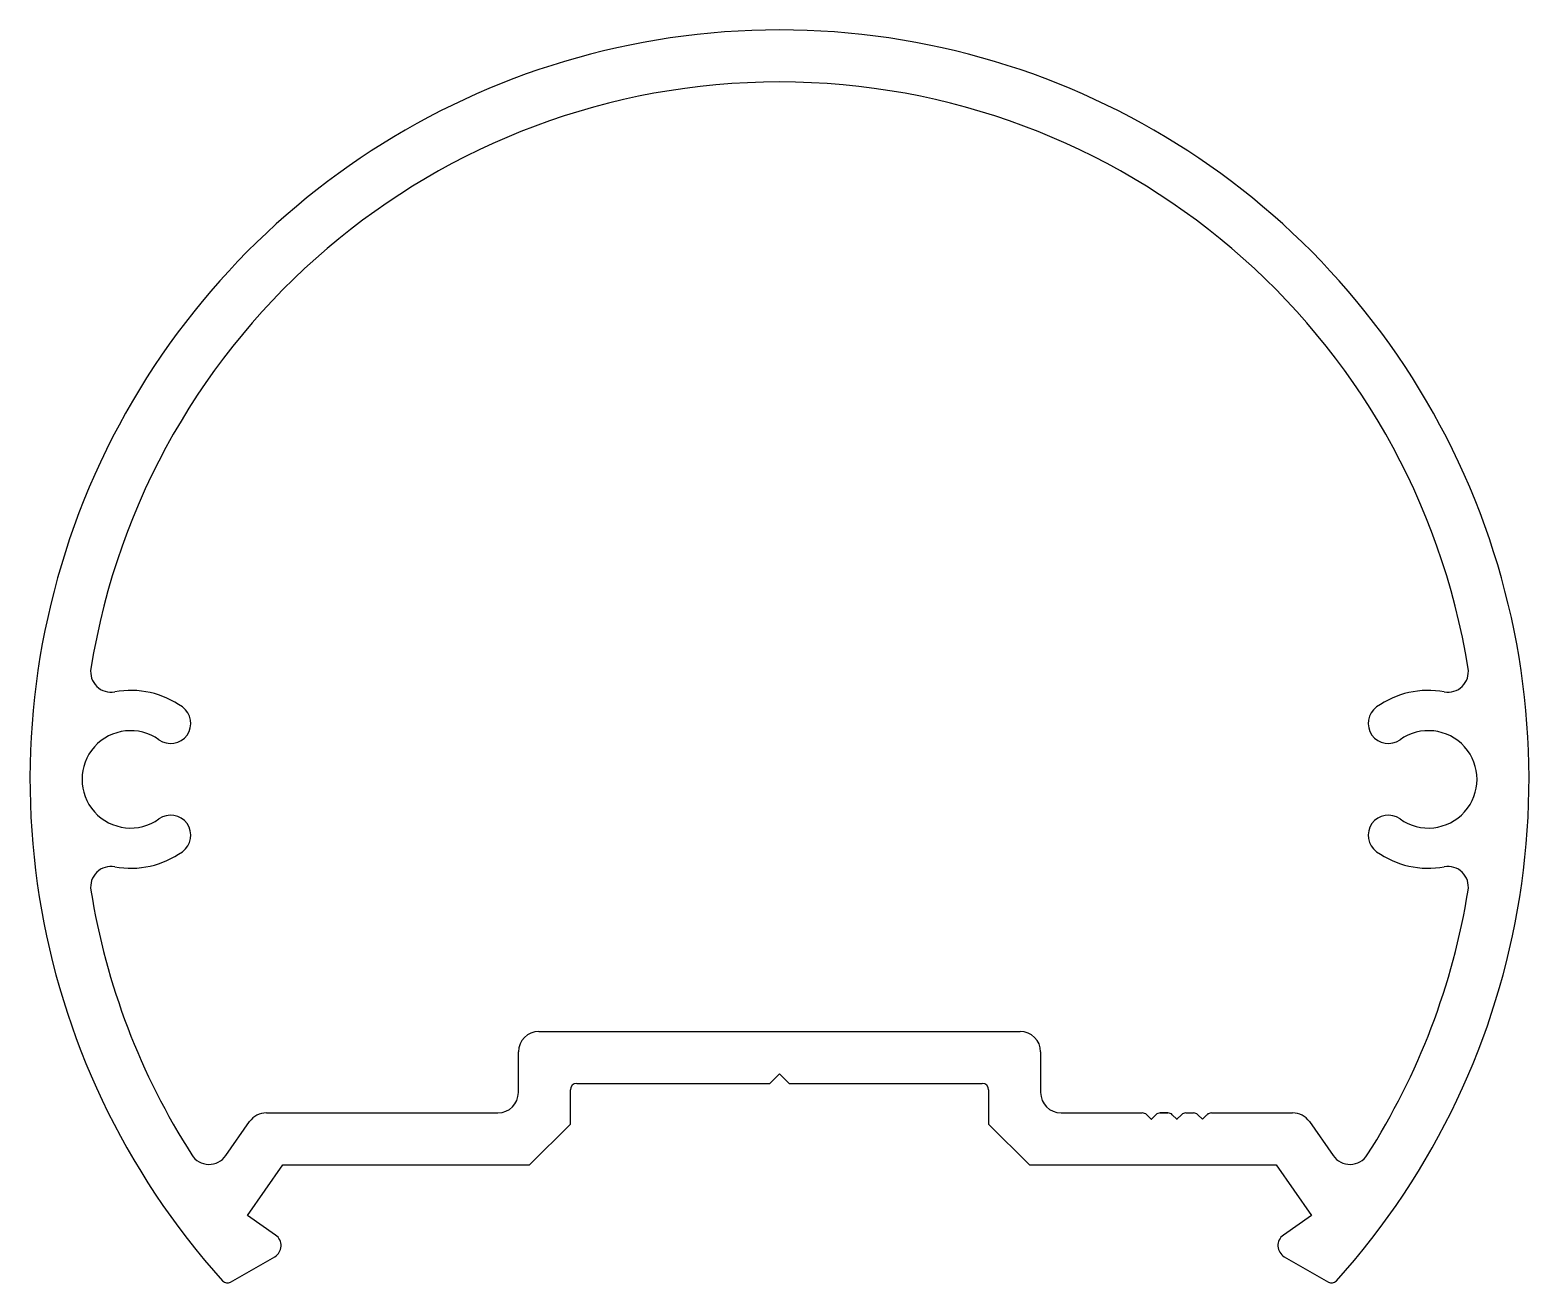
# Model space of a CAD drawing. Header units: inches. Extents: x -29.1 to 29.4, y -0.4 to 48.5.
import ezdxf

# ---------------------------------------------------------------- set-up
doc = ezdxf.new("R2010")
doc.units = ezdxf.units.IN
doc.header["$MEASUREMENT"] = 0
doc.layers.add('1', color=7, linetype='Continuous')

msp = doc.modelspace()

# ---------------------------------------------------------------- linework, layer by layer
at = {"color": 7}
for p, q in [((-0.27, 7.413), (0.11, 7.793)), ((0.11, 7.793), (0.49, 7.413)), ((-8.05, 5.823), (-8.05, 7.163)), ((-7.8, 7.413), (-0.27, 7.413)), ((0.49, 7.413), (8.02, 7.413)), ((8.27, 7.163), (8.27, 5.823)), ((-9.64, 4.233), (-8.05, 5.823)), ((8.27, 5.823), (9.86, 4.233)), ((-20.653, 2.263), (-19.274, 4.233)), ((-19.274, 4.233), (-9.64, 4.233)), ((9.86, 4.233), (19.493, 4.233)), ((19.493, 4.233), (20.873, 2.263)), ((-19.553, 1.493), (-20.653, 2.263)), ((20.873, 2.263), (19.773, 1.493)), ((-21.312, -0.344), (-19.59, 0.65)), ((19.81, 0.65), (21.531, -0.344))]:
    msp.add_line(p, q, dxfattribs=at)
for centre, radius, start, end in [((0.11, 19.283), 29.25, 90, 222.01386), ((0.11, 19.283), 29.25, 317.98614, 90), ((-7.8, 7.163), 0.25, 90, 180), ((8.02, 7.163), 0.25, 0, 90), ((-19.84, 1.083), 0.5, 300, 55), ((20.06, 1.083), 0.5, 125, 240), ((-21.437, -0.127), 0.25, 222.01386, 300), ((21.656, -0.127), 0.25, 240, 317.98614)]:
    msp.add_arc(centre, radius, start, end, dxfattribs=at)
at = {"layer": '1', "color": 7, "linetype": 'Continuous'}
for p, q in [((-9.28, 9.443), (0.11, 9.443)), ((0.11, 9.443), (9.5, 9.443)), ((-10.08, 7.063), (-10.08, 8.643)), ((10.3, 8.643), (10.3, 7.063)), ((-21.497, 4.597), (-20.569, 5.921)), ((-19.914, 6.263), (-10.88, 6.263)), ((11.1, 6.263), (11.1, 6.263)), ((11.1, 6.263), (14.263, 6.263)), ((14.263, 6.263), (14.263, 6.263)), ((14.44, 6.189), (14.611, 6.018)), ((14.622, 6.018), (14.794, 6.189)), ((14.97, 6.263), (15.263, 6.263)), ((15.263, 6.263), (14.97, 6.263)), ((14.97, 6.263), (15.263, 6.263)), ((15.263, 6.263), (14.97, 6.263)), ((14.97, 6.263), (15.263, 6.263)), ((15.44, 6.189), (15.611, 6.018)), ((15.622, 6.018), (15.793, 6.189)), ((15.97, 6.263), (16.263, 6.263)), ((16.44, 6.189), (16.611, 6.018)), ((16.622, 6.018), (16.793, 6.189)), ((16.97, 6.263), (20.134, 6.263)), ((20.789, 5.921), (21.717, 4.597))]:
    msp.add_line(p, q, dxfattribs=at)
for centre, radius, start, end in [((0.11, 19.283), 27.22, 90, 170.85039), ((0.11, 19.283), 27.22, 9.14961, 90), ((-25.974, 23.484), 0.8, 170.85039, 280.3049), ((26.194, 23.484), 0.8, 259.6951, 9.14961), ((-25.21, 19.283), 3.47, 54.46693, 100.3049), ((25.43, 19.283), 3.47, 79.6951, 125.53307), ((-23.65, 21.468), 0.785, 234.46693, 54.46693), ((23.869, 21.468), 0.785, 125.53307, 305.53307), ((-25.21, 19.283), 1.9, 54.46693, 305.53307), ((25.43, 19.283), 1.9, 234.46693, 125.53307), ((-23.65, 17.098), 0.785, 305.53307, 125.53307), ((23.869, 17.098), 0.785, 54.46693, 234.46693), ((-25.21, 19.283), 3.47, 259.6951, 305.53307), ((25.43, 19.283), 3.47, 234.46693, 280.3049), ((-25.974, 15.082), 0.8, 79.6951, 189.14961), ((26.194, 15.082), 0.8, 350.85039, 100.3049), ((0.11, 19.283), 27.22, 189.14961, 212.58166), ((0.11, 19.283), 27.22, 327.41834, 350.85039), ((-9.28, 8.643), 0.8, 90, 180), ((9.5, 8.643), 0.8, 0, 90), ((-10.88, 7.063), 0.8, 270, 360), ((11.1, 7.063), 0.8, 180, 270), ((-19.914, 5.463), 0.8, 90, 145), ((14.263, 6.013), 0.25, 45, 90), ((14.617, 6.024), 0.008, 225, 315), ((14.97, 6.013), 0.25, 90, 135), ((15.263, 6.013), 0.25, 45, 90), ((15.617, 6.024), 0.008, 225, 315), ((15.97, 6.013), 0.25, 90, 135), ((16.263, 6.013), 0.25, 45, 90), ((16.617, 6.024), 0.008, 225, 315), ((16.97, 6.013), 0.25, 90, 135), ((20.134, 5.463), 0.8, 35, 90), ((-22.152, 5.055), 0.8, 212.58166, 325), ((22.372, 5.055), 0.8, 215, 327.41834)]:
    msp.add_arc(centre, radius, start, end, dxfattribs=at)

doc.saveas('drawing.dxf')
